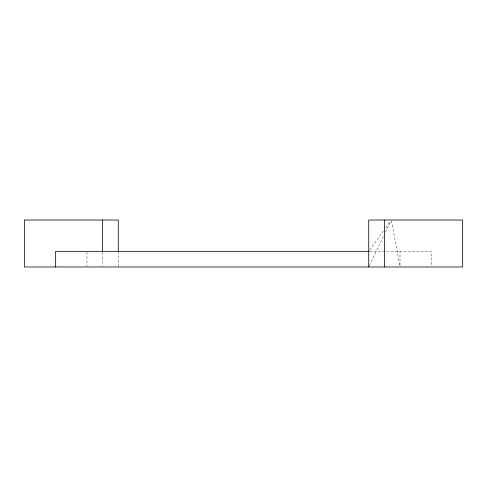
<?xml version="1.0" encoding="UTF-8"?>
<svg xmlns="http://www.w3.org/2000/svg" width="487" height="487" viewBox="0 0 487 487"><rect width="100%" height="100%" fill="white"/><g stroke="black" fill="none" stroke-linecap="round" stroke-linejoin="round"><path stroke-width="0.37" stroke-dasharray="2.44 1.83" d="M369.383 265.622L383.427 236.353M385.387 232.269L390.945 220.702M369.615 250.099L383.312 231.069M385.521 228.001L390.385 221.25M369.657 251.329L431.342 251.329L431.342 266.237M391.408 220.763L399.997 266.237L400.034 251.329M118.274 251.329L118.274 266.237M102.617 252.589L102.617 266.225M86.966 252.071L86.966 266.237"/><path stroke-width="0.73" d="M369.03 251.329L55.658 251.329L55.658 266.979M384.383 220.021L384.383 266.979M368.726 266.979L368.726 220.021L462.65 220.021L462.65 266.979L24.35 266.979L24.35 220.021L118.274 220.021L118.274 251.329M102.617 220.021L102.617 251.834"/></g></svg>
